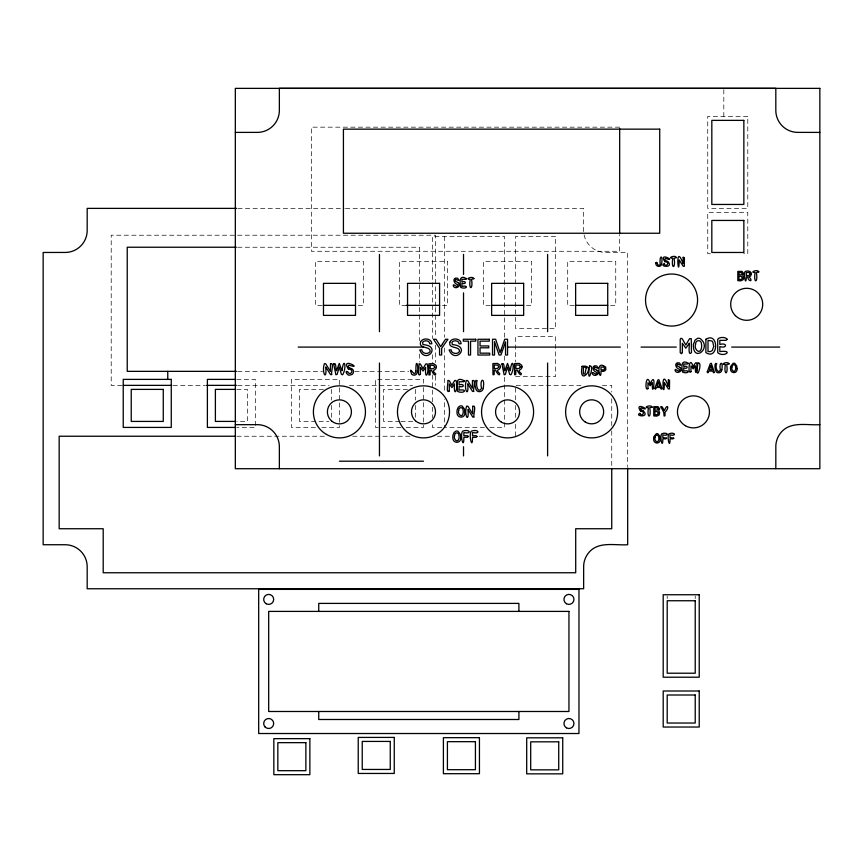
<?xml version="1.0" encoding="UTF-8"?>
<svg xmlns="http://www.w3.org/2000/svg" width="863" height="863" viewBox="0 0 863 863"><rect width="100%" height="100%" fill="white"/><g stroke="black" fill="none" stroke-linecap="round" stroke-linejoin="round"><path stroke-width="0.65" stroke-dasharray="4.32 3.24" d="M619.666 127.163L311.392 127.163L311.392 251.273L619.666 251.273L619.666 235.265M237.875 208.382L344.154 208.382M345.502 208.382L583.636 208.393L583.636 230.432A22.017 22.017 0 0 0 605.632 252.449L627.671 252.471L627.671 466.624M237.67 247.239L419.483 247.239L419.483 340.648M710.422 253.744L707.746 253.744L707.746 212.427L747.79 212.427L747.79 253.744L743.787 253.744M406.236 305.351L399.569 305.351L399.569 261.316L447.606 261.316L447.606 305.351L440.939 305.351M490.303 305.351L483.636 305.351L483.636 261.306L531.673 261.306L531.673 305.351L524.995 305.351M574.38 305.34L567.703 305.34L567.703 261.306L615.74 261.306L615.74 305.34L609.073 305.34M322.072 305.351L315.394 305.351L315.394 261.316L363.442 261.316L363.442 305.351L356.764 305.351M237.67 371.349L322.568 371.349M354.844 371.349L408.717 371.349M515.567 376.538L555.61 376.538L555.61 336.505L515.567 336.505L515.567 361.856M236.742 379.386L255.426 379.386L255.426 427.422L236.742 427.422M121.974 385.362L111.208 385.362L111.208 235.221L435.502 235.221L435.502 306.268M173.107 385.362L205.405 385.362M237.703 385.362L329.202 385.362M349.386 385.362L412.622 385.362M581.026 385.383L515.567 385.383L515.567 400.108M602.396 385.383L611.738 385.383L611.738 392.082M236.742 389.386L247.422 389.386L247.422 421.414L236.742 421.414M323.485 389.386L299.461 389.386L299.461 421.414L328.814 421.414M407.552 389.386L383.539 389.386L383.539 421.403L399.547 421.403M400.885 421.403L415.556 421.403M315.47 427.422L291.457 427.422L291.457 379.375L339.493 379.375L339.493 427.422L320.809 427.422M400.885 427.412L375.524 427.412L375.524 379.375L423.571 379.375L423.571 383.377M406.214 427.412L423.571 427.412L423.571 384.715M441.78 427.39L432.439 427.39L432.439 423.355M484.477 427.39L444.445 427.39L444.445 399.148M489.817 427.39L504.499 427.39L504.499 376.279M236.883 436.236L325.739 436.236M352.665 436.236L410.561 436.236M437.487 436.236L450.95 436.236M479.224 436.236L494.035 436.236M723.82 89.655L723.82 116.343M695.222 596.042L695.222 598.652M667.196 596.042L667.196 598.652M611.738 398.782L611.738 425.578M611.738 430.939L611.738 467.11M515.567 405.459L515.567 418.835M515.567 424.197L515.567 436.236M504.499 337.282L504.499 236.419L432.439 236.419L432.439 338.62M504.499 356.106L504.499 361.489M444.445 236.419L444.445 337.282M444.445 348.037L444.445 392.417M435.502 307.616L435.502 337.099M435.502 345.146L435.502 362.568M435.502 375.977L435.502 385.362M432.439 354.758L432.439 362.827M432.439 374.93L432.439 401.834M432.439 407.217L432.439 417.972M419.483 354.003L419.483 362.007M415.556 389.386L415.556 400.054M415.556 405.394L415.556 417.401M331.489 389.386L331.489 400.065M331.489 405.394L331.489 417.412M747.79 116.343L707.746 116.343L707.746 208.425L747.79 208.425L747.79 116.343M555.61 236.419L515.567 236.419L515.567 328.501L555.61 328.501L555.61 236.419"/><path stroke-width="1.29" d="M775.815 468.685L775.837 447.811A22.017 22.017 0 0 1 781.479 431.932C791.22 421.058 807.142 425.535 819.85 424.672M655.772 262.978L656.484 262.309L657.099 262.978M749.16 276.829L750.562 276.084L751.446 274.121A2.988 2.988 0 0 0 751.058 272.632C749.936 270.788 746.624 270.572 745.049 271.608C743.399 274.164 745.988 287.638 746.333 276.883L747.509 276.883C748.911 282.492 753.658 281.543 749.062 276.84M603.377 371.241L604.165 371.09A2.751 2.751 0 0 0 605.858 369.504L605.632 366.98L603.377 365.685M235.329 132.406L257.347 132.384A22.017 22.017 0 0 0 279.364 110.356L279.364 88.317L775.815 88.317L775.815 110.367A22.017 22.017 0 0 0 797.811 132.384L819.85 132.406M236.527 208.382L87.185 208.382L87.185 230.432A22.017 22.017 0 0 1 65.167 252.449L43.15 252.471L43.15 544.736L65.167 544.736A22.017 22.017 0 0 1 87.185 566.754L87.185 588.771L583.636 588.749L583.658 567.886A22.017 22.017 0 0 1 589.31 552.007C599.041 541.133 614.963 545.599 627.671 544.736L627.671 467.973M236.322 247.239L127.228 247.239L127.228 371.349L236.419 371.349M406.236 305.351L439.601 305.351M491.64 305.351L523.668 305.351M575.707 305.34L607.735 305.34M323.409 305.351L355.437 305.351M298.188 347.088L423.496 347.088M507.573 347.088L620.346 347.088M641.069 347.088L676.301 347.088M731.695 347.088L779.731 347.088M603.28 365.685C595.006 361.608 601.123 384.531 600.993 371.241L603.28 371.241M235.416 379.386L207.39 379.386L207.39 427.422L235.416 427.422M123.323 385.362L171.759 385.362M206.753 385.362L236.354 385.362M235.416 389.386L215.394 389.386L215.394 421.414L235.416 421.414M235.329 424.672L257.347 424.672A22.017 22.017 0 0 1 279.364 446.689L279.364 468.706M235.534 436.236L59.169 436.236L59.169 528.739L103.204 528.739L103.204 572.752L575.707 572.752L575.707 528.739L611.738 528.739L611.738 468.447M339.418 461.198L423.496 461.198M664.898 261.705C670.831 261.748 665.999 268.134 664.176 263.851M640.562 411.23C646.484 411.284 641.662 417.66 639.839 413.377M348.436 369.073C355.437 369.342 350.108 376.948 347.573 371.651M665.438 260.486L667.617 261.446M679.677 367.207L676.959 365.783L677.379 364.143C679.537 364.434 682.719 367.045 679.472 362.945C673.615 361.478 675.438 369.03 679.904 369.332C679.559 374.078 674.985 367.347 675.006 370.227C676.258 375.146 684.586 370.561 679.904 367.325M457.843 282.514L455.125 281.101L455.545 279.461C457.714 279.741 460.885 282.352 457.638 278.253C451.791 276.786 453.604 284.348 458.08 284.65C457.735 289.396 453.151 282.654 453.172 285.545C454.423 290.464 462.762 285.869 458.08 282.633M596.894 370.205L594.176 368.792L594.596 367.153C596.754 367.433 599.936 370.044 596.689 365.944C590.842 364.477 592.654 372.039 597.131 372.341C596.786 377.077 592.201 370.346 592.223 373.237C593.474 378.156 601.802 373.56 597.131 370.324M641.101 410.011L643.28 410.971M349.084 367.606L351.694 368.76M351.791 368.803C354.79 370.054 353.722 375.081 350.41 374.92C347.573 376.894 344.121 370 347.552 371.597M665.384 260.464L664.747 259.558L665.33 258.393C678.07 262.794 657.94 250.777 664.834 261.662M641.047 409.99L640.411 409.094L640.982 407.919C653.723 412.331 633.593 400.313 640.486 411.198M349.019 367.584L348.253 366.505L348.943 365.092C364.229 370.389 340.076 355.966 348.35 369.03M667.854 261.565C674.413 268.544 658.35 266.494 664.165 263.808M643.518 411.09C650.066 418.08 634.014 416.031 639.828 413.334M655.772 263.053C655.244 266.894 661.22 267.843 661.662 263.992C663.14 253.69 659.062 255.599 660.238 264.218A1.834 1.834 0 0 1 658.987 265.329L657.779 264.855L657.099 263.053M619.666 128.501L619.666 233.927M547.606 254.423L547.606 331.683M547.606 363.032L547.606 455.923M518.911 611.403L518.911 603.399L318.738 603.399L318.738 611.403M518.911 711.49L518.911 719.505L318.738 719.505L318.738 711.49M463.528 254.423L463.528 274.434M463.528 292.87L463.528 331.683M463.528 446.71L463.528 455.923M379.461 254.423L379.461 331.683M379.461 363.032L379.461 455.923M167.767 371.349L167.767 379.386M582.072 366.344C578.318 389.256 598.275 363.539 582.072 366.344M705.891 339.288L705.88 352.622C718.803 360.885 718.933 331.09 705.891 339.288M713.701 346.408L712.407 350.432L710.497 351.565L708.005 351.565L708.005 340.367L711.953 341.014A7.433 7.433 0 0 1 712.353 341.446L712.471 341.608A9.094 9.094 0 0 1 712.838 342.158L713.701 346.408M454.531 435.664C453.043 438.836 457.714 443.798 458.911 438.717A8.252 8.252 0 0 0 459.008 435.642C459.159 431.834 454.37 431.91 454.531 435.664M458.685 410.464C457.185 413.647 461.867 418.598 463.053 413.517A8.252 8.252 0 0 0 463.161 410.454C463.312 406.646 458.512 406.71 458.685 410.464M655.049 437.498C653.798 440.141 657.692 444.272 658.696 440.044A6.872 6.872 0 0 0 658.782 437.476C658.911 434.316 654.909 434.369 655.049 437.498M695.556 344.423C693.572 348.663 699.796 355.265 701.392 348.49A11.003 11.003 0 0 0 701.533 344.402C701.738 339.332 695.341 339.418 695.556 344.423M731.91 367.066C730.67 369.72 734.564 373.841 735.556 369.612A6.872 6.872 0 0 0 735.643 367.055C735.772 363.884 731.77 363.938 731.91 367.066M483.226 388.048C483.334 391.252 479.03 392.87 476.808 390.734C474.92 388.954 473.722 378.328 477.153 380.659C475.642 382.967 477.239 394.542 481.543 388.501C479.299 378.544 485.276 376.667 483.226 388.048M660.961 406.905L663.733 412.287L664.122 416.074L664.995 415.729L665.049 412.287C670.012 407.358 667.142 402.999 664.391 410.756L662.18 406.797L660.961 406.905M721.824 369.774C721.921 372.449 718.329 373.798 716.473 372.018C714.898 370.529 713.906 361.673 716.765 363.614C714.791 365.847 717.261 374.779 720.422 370.151C718.545 361.985 723.507 360.205 721.824 369.677M693.399 344.445C692.579 363.172 712.762 348.21 700.195 338.587A3.991 3.991 0 0 0 697.552 338.361L695.06 340.108L693.399 344.445M659.645 408.803L658.739 410.896L659.645 412.546L659.138 414.92L656.754 416.117L653.766 415.912L653.766 406.667L657.984 406.624L659.645 408.803M743.701 273.549L742.795 275.642L743.701 277.293L743.194 279.666L740.799 280.863L737.822 280.658L737.811 271.413L742.04 271.37L743.701 273.549M415.923 370.928L415.642 372.331A2.201 2.201 0 0 1 414.143 373.657C411.759 371.435 408.684 366.764 411.824 374.445C422.503 380.011 415.535 349.99 415.923 370.928M333.657 363.927L335.88 374.758L337.131 374.369L339.256 367.055L341.403 374.369L342.665 374.758C347.131 367.228 343.906 355.524 342.007 370.756L339.267 363.409L336.505 370.766C335.556 369.882 336.494 361.424 333.657 363.927M501.921 363.938L504.143 374.769L505.394 374.38L507.52 367.077L509.666 374.38L510.939 374.779C515.394 367.25 512.169 355.545 510.27 370.777L507.541 363.42L504.779 370.788C503.819 369.893 504.758 361.435 501.921 363.938M436.344 367.088C436.236 371.112 430.238 369.224 435.761 373.949C435.491 377.573 431.759 371.424 431.629 370.389L430.206 370.389L430.098 374.801L428.922 375.006L428.846 363.808L433.539 363.625L435.88 365.297A3.581 3.581 0 0 1 436.344 367.088M500.378 366.861C500.281 370.799 494.423 369.04 499.806 373.722C499.526 377.347 495.804 371.198 495.664 370.162L494.251 370.162L494.132 374.574L492.967 374.779L492.881 363.582L497.573 363.409L499.925 365.081A3.581 3.581 0 0 1 500.378 366.861M521.996 366.861C521.888 370.885 515.891 369.008 521.425 373.722C521.144 377.347 517.422 371.198 517.282 370.162L515.869 370.162L515.75 374.574L514.575 374.779L514.499 363.582L519.192 363.409L521.532 365.081A3.581 3.581 0 0 1 521.996 366.861M468.307 436.473L467.519 437.304L463.863 437.304C463.96 450.896 459.774 435.168 462.525 431.252C469.235 428.48 472.935 434.218 463.863 432.611L463.863 435.707L467.519 435.707L468.307 436.473M476.969 436.473L476.171 437.304L472.525 437.304C472.611 450.896 468.436 435.168 471.187 431.252C477.897 428.48 481.597 434.218 472.525 432.611L472.525 435.707L476.171 435.707L476.969 436.473M654.844 388.318L655.481 389.213L656.549 387.455L660.4 387.455L661.047 389.051L662.104 388.889L658.879 379.677L657.865 380L654.844 388.318M666.527 438.167L665.869 438.857L662.827 438.857C662.903 450.195 659.418 437.088 661.705 433.819C667.293 431.511 670.378 436.3 662.827 434.952L662.827 437.53L666.527 438.167M673.744 438.167L673.086 438.857L670.033 438.857C670.12 450.195 666.635 437.088 668.922 433.819C674.51 431.511 677.595 436.3 670.033 434.952L670.033 437.53L673.744 438.167M707.239 371.953L707.887 372.848L708.955 371.09L712.806 371.09L713.453 372.687L714.51 372.525L711.274 363.301L710.271 363.636L707.239 371.953M420.518 342.19C418.62 349.191 430.561 345.729 430.162 351.446C428.458 354.79 421.888 353.787 421.716 349.785L419.752 349.957C425.578 364.618 442.298 346.063 422.978 344.596L422.579 342.298C424.305 339.806 429.677 340.367 429.817 343.852L431.813 343.711C431.651 338.123 422.341 337.271 420.518 342.19M449.871 342.19C447.962 349.191 459.903 345.729 459.515 351.446C457.8 354.79 451.23 353.787 451.058 349.785L449.094 349.957C454.93 364.618 471.651 346.063 452.32 344.596L451.921 342.298C453.658 339.806 459.019 340.367 459.159 343.852L461.155 343.711C461.004 338.123 451.683 337.271 449.871 342.19M473.927 278.663L471.543 279.332C473.377 290.399 468.35 290.378 470.216 279.332C463.916 279.439 472.665 275.502 473.927 278.663M652.148 407.12L649.763 407.789C651.597 418.857 646.57 418.835 648.437 407.789C642.137 407.897 650.896 403.97 652.148 407.12M676.495 257.595L674.111 258.253C675.934 269.321 670.907 269.31 672.773 258.253C666.484 258.361 675.233 254.434 676.495 257.595M729.084 363.862L726.7 364.531C728.523 375.599 723.507 375.578 725.373 364.531C719.073 364.639 727.822 360.712 729.084 363.862M758.804 271.867L756.42 272.535C758.243 283.603 753.226 283.582 755.093 272.535C748.793 272.643 757.541 268.717 758.804 271.867M466.505 278.663L465.847 279.31L461.932 279.31L461.932 281.899C466.516 280.108 466.516 285.017 461.932 283.237L461.932 286.333C469.537 285.038 466.365 289.752 460.82 287.455C459.645 282.384 459.062 273.981 466.505 278.663M464.574 380.95L463.776 381.737L459.084 381.737L459.084 384.833C464.769 383.118 464.758 388.167 459.084 386.441L459.084 390.162C468.21 388.609 464.402 394.262 457.735 391.511C457.023 385.092 455.049 375.502 464.574 380.95M688.34 363.345L687.671 364.003L683.766 364.003L683.766 366.581C688.35 364.801 688.35 369.709 683.766 367.918L683.766 371.025C691.371 369.72 688.189 374.434 682.644 372.147C681.479 367.066 680.896 358.674 688.34 363.345M727.153 339.299L726.096 340.335L719.828 340.335L719.828 344.466C727.412 342.18 727.412 348.911 719.828 346.613L719.828 351.575C734.521 349.752 723.636 358.026 717.714 352.622L717.714 339.288C718.987 336.807 725.999 336.818 727.153 339.299M658.318 408.922L657.682 409.99L654.898 410.119L654.898 407.8L657.66 407.908L658.318 408.922M742.374 273.668L741.738 274.736L738.944 274.866L738.944 272.546L741.705 272.654L742.374 273.668M464.898 412.417C465.394 418.922 456.473 418.501 457.002 412.287A8.522 8.522 0 0 1 457.228 409.601L458.307 407.239L460.173 405.923A2.988 2.988 0 0 1 462.158 406.085L464.51 409.159L464.898 412.417M460.756 437.606C461.241 444.111 452.331 443.69 452.848 437.487A8.522 8.522 0 0 1 453.075 434.801L454.154 432.428L456.02 431.112A2.988 2.988 0 0 1 458.005 431.284L460.357 434.359L460.756 437.606M660.227 439.116C660.637 444.542 653.205 444.186 653.647 439.019A7.098 7.098 0 0 1 653.83 436.775L656.29 433.711A2.492 2.492 0 0 1 657.94 433.841L659.904 436.408L660.227 439.116M737.099 368.695C737.498 374.111 730.076 373.765 730.508 368.587A7.098 7.098 0 0 1 730.702 366.344L733.162 363.28A2.492 2.492 0 0 1 734.812 363.42L736.765 365.977L737.099 368.695M434.736 367.109L433.474 368.706L430.206 368.803L430.206 365.178L433.798 365.405L434.736 367.109M498.771 366.883L497.52 368.49L494.251 368.577L494.251 364.952L497.843 365.178L498.771 366.883M520.389 366.883L519.127 368.49L515.869 368.577L515.869 364.952L519.45 365.178L520.389 366.883M586.193 367.8L584.952 374.024L583.399 374.024L583.399 367.012L585.858 367.433A4.639 4.639 0 0 1 586.117 367.692L586.193 367.8M750.109 274.143L749.062 275.48L746.333 275.556L746.333 272.535L748.663 272.535A1.532 1.532 0 0 1 749.828 273.183L750.109 274.143M658.393 413.183L657.444 414.639L654.898 414.779L654.898 411.446L657.509 411.662L658.393 413.183M742.45 277.929L741.5 279.385L738.944 279.526L738.944 276.192L741.565 276.408L742.45 277.929M420.41 374.38C416.635 377.886 419.645 364.747 418.976 363.862L420.303 363.959L423.021 368.641L425.772 363.959L427.088 363.862C429.957 372.525 424.499 382.471 425.653 367.304L423.021 371.025L420.41 367.325L420.41 374.38M449.289 390.961C445.513 394.467 448.533 381.327 447.854 380.443L449.181 380.54L451.899 385.232L454.65 380.54L455.966 380.443C458.836 389.105 453.377 399.051 454.531 383.895L451.899 387.606L449.289 383.906L449.289 390.961M647.973 388.577C644.154 392.482 646.365 370.281 650.152 383.798C657.498 368.102 651.845 403.086 652.342 382.676L650.152 385.772L647.973 382.697L647.973 388.577M682.353 352.643L681.263 353.69L680.217 352.643L680.217 339.31L680.983 338.264L682.202 338.749L685.837 344.995L689.505 338.749L691.252 338.62L691.468 352.643C687.671 356.851 689.623 344.391 689.343 343.204L685.826 348.167L682.342 343.237L682.353 352.643M690.993 371.683C687.175 375.599 689.386 353.399 693.162 366.904C700.508 351.219 694.855 386.203 695.362 365.793L693.162 368.889L690.983 365.804L690.993 371.683M330.486 363.798L330.4 371.37L325.642 363.733L324.369 363.668C321.424 372.568 327.001 382.136 325.772 366.948L330.529 374.574L331.845 374.639C330.518 373.42 334.758 361.759 330.486 363.798M472.46 380.626L472.374 388.188L467.617 380.551L466.344 380.486C463.399 389.386 468.976 398.965 467.746 383.765L472.503 391.392L473.83 391.457C472.493 390.238 476.743 378.577 472.46 380.626M472.741 406.29L472.644 413.852L467.886 406.214L466.613 406.149C463.679 415.06 469.245 424.628 468.016 409.429L472.773 417.056L474.1 417.131C472.773 415.912 477.012 404.251 472.741 406.29M683.162 257.314L683.086 263.614C674.672 240.583 678.803 282.913 679.224 259.936L683.194 266.289L684.294 266.343L684.413 257.606L683.162 257.314M668.329 379.957L668.253 386.257C659.839 363.226 663.971 405.556 664.391 382.579L668.361 388.933L669.461 388.986L669.58 380.249L668.329 379.957M589.548 366.063C586.096 389.817 595.546 364.024 589.548 366.063M697.897 363.064C694.456 386.818 703.895 361.014 697.897 363.064M604.715 368.652L603.787 369.817L600.993 369.914L600.993 367.012L603.884 367.142L604.715 368.652M500.972 350.227L500.141 352.751L495.653 339.267L492.525 339.267L492.525 355.017L494.531 355.017L494.531 341.608L499.084 355.017L500.961 355.017L505.535 341.834L505.535 355.017L507.552 355.017L507.552 339.267L504.747 339.267L500.972 350.227M658.48 382.169L657.034 386.128L659.915 386.128L658.48 382.169M710.885 365.804L709.44 369.763L712.32 369.763L710.885 365.804M442.46 343.895L440.745 346.678L436.031 339.267L433.496 339.267L439.569 348.35L439.569 355.017L441.651 355.017L441.651 348.35L447.94 339.267L445.513 339.267L442.46 343.895M819.85 88.371L235.329 88.371L235.329 468.706L819.85 468.706L819.85 88.371M743.852 120.378L711.824 120.378L711.824 204.455L743.852 204.455L743.852 120.378M659.71 129.148L343.42 129.148L343.42 233.247L659.71 233.247L659.71 129.148M743.852 220.443L711.824 220.443L711.824 252.471L743.852 252.471L743.852 220.443M355.502 283.355L323.474 283.355L323.474 315.383L355.502 315.383L355.502 283.355M439.58 283.355L407.552 283.355L407.552 315.383L439.58 315.383L439.58 283.355M523.658 283.355L491.63 283.355L491.63 315.383L523.658 315.383L523.658 283.355M607.725 283.355L575.632 283.355L575.632 315.383L607.725 315.383L607.725 283.355M475.772 339.267L463.291 339.267L463.291 341.133L468.48 341.133L468.48 355.017L470.562 355.017L470.562 341.133L475.772 341.133L475.772 339.267M489.343 339.267L477.951 339.267L477.951 355.017L489.709 355.017L489.709 353.161L480.044 353.161L480.044 347.8L488.749 347.8L488.749 345.955L480.044 345.955L480.044 341.133L489.343 341.133L489.343 339.267M171.262 379.386L123.226 379.386L123.226 427.422L171.262 427.422L171.262 379.386M163.258 389.396L131.23 389.396L131.23 421.424L163.258 421.424L163.258 389.396M578.965 589.386L258.684 589.386L258.684 733.518L578.965 733.518L578.965 589.386M699.224 594.747L663.194 594.747L663.194 677.218L699.224 677.218L699.224 594.747M695.222 600.745L667.196 600.745L667.196 673.216L695.222 673.216L695.222 600.745M568.954 611.403L268.684 611.403L268.684 711.49L568.954 711.49L568.954 611.403M699.224 691.004L663.194 691.004L663.194 727.034L699.224 727.034L699.224 691.004M695.222 695.006L667.196 695.006L667.196 723.032L695.222 723.032L695.222 695.006M394.262 737.423L358.231 737.423L358.231 773.453L394.262 773.453L394.262 737.423M479.44 737.671L443.399 737.671L443.399 773.701L479.44 773.701L479.44 737.671M562.73 737.822L526.7 737.822L526.7 773.852L562.73 773.852L562.73 737.822M309.871 738.652L273.841 738.652L273.841 774.683L309.871 774.683L309.871 738.652M390.259 741.425L362.233 741.425L362.233 769.451L390.259 769.451L390.259 741.425M475.427 741.673L447.412 741.673L447.412 769.699L475.427 769.699L475.427 741.673M558.728 741.824L530.702 741.824L530.702 769.85L558.728 769.85L558.728 741.824M305.869 742.655L277.843 742.655L277.843 770.681L305.869 770.681L305.869 742.655M410.486 434.402A26.019 26.019 0 0 0 449.515 411.867A26.019 26.019 0 0 0 410.486 389.332A26.019 26.019 0 0 0 410.486 434.402M326.408 434.402A26.019 26.019 0 0 0 365.448 411.867A26.019 26.019 0 0 0 326.408 389.332A26.019 26.019 0 0 0 326.408 434.402M494.564 434.402A26.019 26.019 0 0 0 533.593 411.867A26.019 26.019 0 0 0 494.564 389.332A26.019 26.019 0 0 0 494.564 434.402M578.631 434.402A26.019 26.019 0 0 0 617.671 411.867A26.019 26.019 0 0 0 578.631 389.332A26.019 26.019 0 0 0 578.631 434.402M685.438 425.739A16.019 16.019 0 0 0 709.462 411.867A16.019 16.019 0 0 0 685.438 398.005A16.019 16.019 0 0 0 685.438 425.739M658.545 322.579A26.019 26.019 0 0 0 697.574 300.044A26.019 26.019 0 0 0 658.545 277.508A26.019 26.019 0 0 0 658.545 322.579M735.373 315.621A16.019 16.019 0 0 0 762.169 308.447A16.019 16.019 0 0 0 742.547 288.835A16.019 16.019 0 0 0 735.373 315.621M566.452 727.843A5.005 5.005 0 0 0 573.96 723.507A5.005 5.005 0 0 0 566.452 719.17A5.005 5.005 0 0 0 566.452 727.843M566.452 603.733A5.005 5.005 0 0 0 573.96 599.397A5.005 5.005 0 0 0 566.452 595.06A5.005 5.005 0 0 0 566.452 603.733M266.182 603.733A5.005 5.005 0 0 0 273.69 599.397A5.005 5.005 0 0 0 266.182 595.06A5.005 5.005 0 0 0 266.182 603.733M265.146 727.045A5.005 5.005 0 0 0 273.517 724.801A5.005 5.005 0 0 0 267.39 718.674A5.005 5.005 0 0 0 265.146 727.045M332.05 421.36A12.006 12.006 0 0 0 351.317 413.506A12.006 12.006 0 0 0 334.887 400.745A12.006 12.006 0 0 0 332.05 421.36M585.179 421.953A12.006 12.006 0 0 0 603.647 412.385A12.006 12.006 0 0 0 586.117 401.176A12.006 12.006 0 0 0 585.179 421.953M501.392 422.169A12.006 12.006 0 0 0 519.58 412.061A12.006 12.006 0 0 0 501.737 401.371A12.006 12.006 0 0 0 501.392 422.169M415.437 420.756A12.006 12.006 0 0 0 435.232 414.38A12.006 12.006 0 0 0 419.817 400.41A12.006 12.006 0 0 0 415.437 420.756"/></g></svg>
